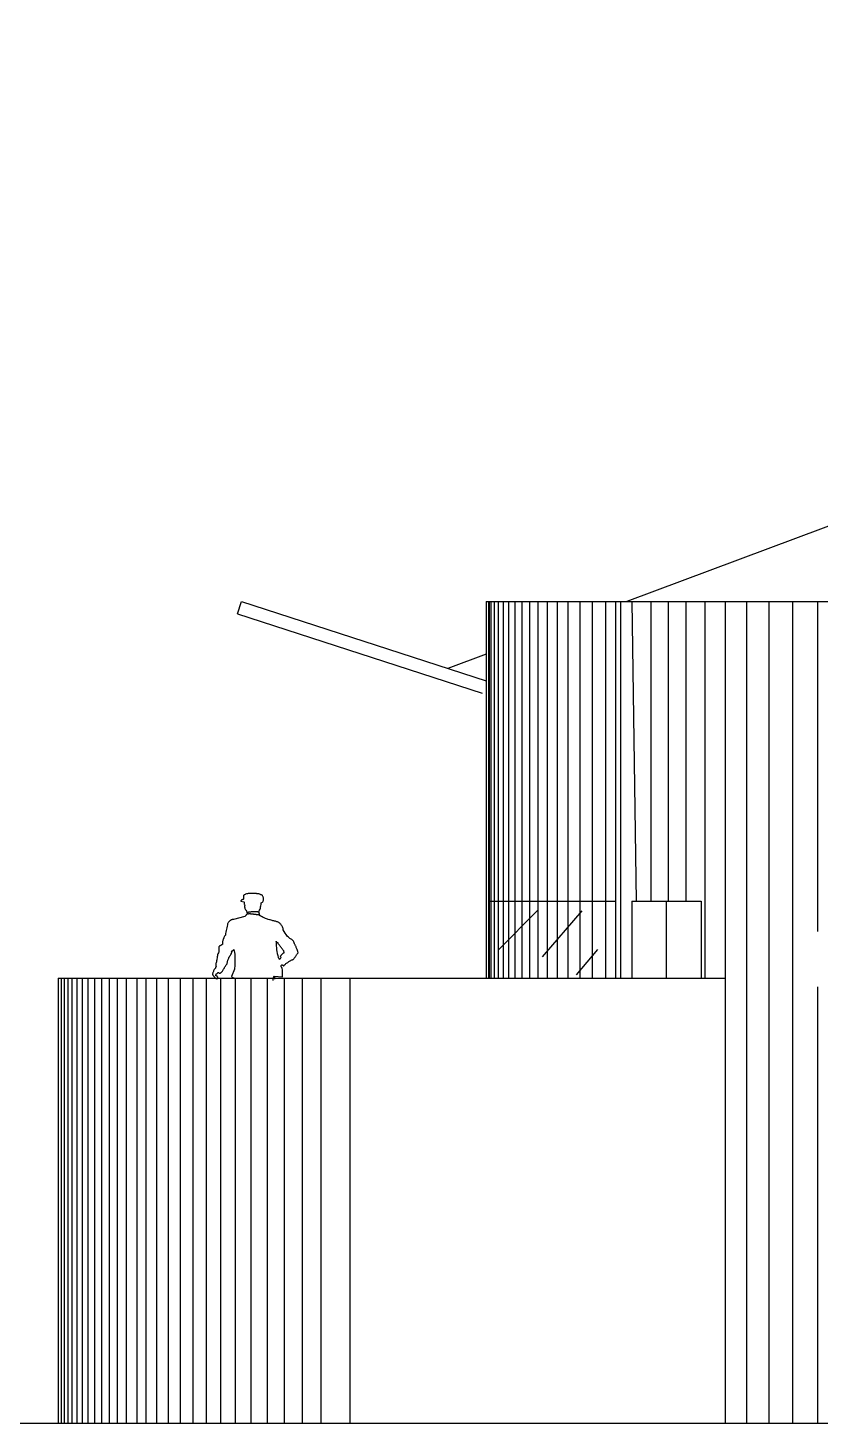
# Model space of a CAD drawing. Extents: x 115 to 1469, y 94 to 338.
# Drawn here: x 150.08 to 159.34, y 211.71 to 228.01 of the extents above; entities that cross this region are included whole.
import ezdxf

# ---------------------------------------------------------------- set-up
doc = ezdxf.new("R2010")
doc.units = 0
for name, color, linetype in [('1', 7, 'CONTINUOUS'), ('7', 7, 'CONTINUOUS'), ('ARVORE', 7, 'CONTINUOUS')]:
    doc.layers.add(name, color=color, linetype=linetype)

msp = doc.modelspace()

# ---------------------------------------------------------------- linework, layer by layer
at = {"layer": '1', "color": 1}
for p, q in [((175.007, 228.013), (157.084, 221.309)), ((152.532, 221.166), (152.578, 221.309)), ((152.578, 221.309), (155.437, 220.382)), ((152.532, 221.166), (155.391, 220.239)), ((155.437, 220.693), (154.991, 220.526)), ((155.473, 217.809), (155.473, 216.909)), ((155.473, 217.809), (156.951, 217.809)), ((156.951, 217.809), (156.951, 216.947)), ((157.14, 217.809), (157.951, 217.809)), ((157.14, 217.809), (157.14, 216.909)), ((157.542, 217.809), (157.542, 216.909)), ((157.951, 217.809), (157.951, 216.909)), ((153.844, 216.909), (158.234, 216.909)), ((158.234, 216.909), (158.234, 211.709))]:
    msp.add_line(p, q, dxfattribs=at)
at = {"layer": '1', "color": 6}
for p, q in [((155.437, 221.309), (155.437, 216.909)), ((155.437, 221.309), (166.682, 221.309)), ((150.434, 216.909), (150.434, 211.709)), ((150.434, 216.909), (153.844, 216.909)), ((153.844, 216.909), (153.844, 211.709)), ((116.271, 211.709), (202.514, 211.709))]:
    msp.add_line(p, q, dxfattribs=at)
at = {"layer": '1', "color": 253}
for p, q in [((155.464, 221.309), (155.464, 216.909)), ((155.473, 221.309), (155.473, 217.809)), ((155.494, 221.309), (155.494, 216.909)), ((155.533, 221.309), (155.533, 216.909)), ((155.58, 221.309), (155.58, 216.909)), ((155.636, 221.309), (155.636, 216.909)), ((155.7, 221.309), (155.7, 216.909)), ((155.772, 221.309), (155.772, 216.909)), ((155.854, 221.309), (155.854, 216.909)), ((155.944, 221.309), (155.944, 216.909)), ((156.043, 221.309), (156.043, 216.909)), ((156.151, 221.309), (156.151, 216.909)), ((156.269, 221.309), (156.269, 216.909)), ((156.395, 221.309), (156.395, 216.909)), ((156.532, 221.309), (156.532, 216.909)), ((156.678, 221.309), (156.678, 216.909)), ((156.834, 221.309), (156.834, 216.909)), ((156.951, 221.309), (156.951, 217.809)), ((157.008, 221.309), (157.008, 216.909)), ((157.141, 221.309), (157.194, 217.809)), ((157.365, 221.309), (157.365, 217.809)), ((157.565, 221.309), (157.565, 217.809)), ((157.775, 221.309), (157.775, 217.809)), ((157.996, 221.309), (157.996, 216.909)), ((158.234, 221.309), (158.234, 211.709)), ((158.483, 221.309), (158.483, 211.709)), ((158.745, 221.309), (158.745, 211.709)), ((159.022, 221.309), (159.022, 211.709)), ((159.314, 221.309), (159.314, 217.454)), ((150.47, 216.909), (150.47, 211.709)), ((150.47, 216.909), (150.47, 216.109)), ((150.505, 216.909), (150.505, 216.109)), ((150.547, 216.909), (150.547, 216.109)), ((150.595, 216.909), (150.595, 216.109)), ((150.651, 216.909), (150.651, 216.109)), ((150.713, 216.909), (150.713, 216.109)), ((150.781, 216.909), (150.781, 216.109)), ((150.857, 216.909), (150.857, 216.109)), ((150.939, 216.909), (150.939, 211.709)), ((151.029, 216.909), (151.029, 211.709)), ((151.125, 216.909), (151.125, 211.709)), ((151.229, 216.909), (151.229, 211.709)), ((151.355, 216.909), (151.355, 211.709)), ((151.458, 216.909), (151.458, 211.709)), ((151.584, 216.909), (151.584, 211.709)), ((151.718, 216.909), (151.718, 215.709)), ((151.859, 216.909), (151.859, 214.909)), ((152.008, 216.909), (152.008, 211.709)), ((152.165, 216.909), (152.165, 211.709)), ((152.33, 216.909), (152.33, 211.709)), ((152.504, 216.909), (152.504, 211.709)), ((152.686, 216.909), (152.686, 211.709)), ((152.877, 216.909), (152.877, 211.709)), ((153.077, 216.909), (153.077, 211.709)), ((153.286, 216.909), (153.286, 211.709)), ((153.505, 216.909), (153.505, 211.709)), ((156.951, 216.947), (156.951, 216.909)), ((159.314, 216.807), (159.314, 211.709)), ((150.47, 216.109), (150.47, 215.309)), ((150.505, 216.109), (150.505, 215.309)), ((150.547, 216.109), (150.547, 215.309)), ((150.595, 216.109), (150.595, 215.309)), ((150.651, 216.161), (150.651, 215.309)), ((150.713, 216.109), (150.713, 215.309)), ((150.781, 216.109), (150.781, 215.309)), ((150.857, 216.109), (150.857, 215.309)), ((151.718, 215.709), (151.718, 211.709)), ((150.47, 215.309), (150.47, 214.109)), ((150.505, 215.309), (150.505, 214.109)), ((150.547, 215.309), (150.547, 214.109)), ((150.595, 215.309), (150.595, 214.109)), ((150.651, 215.309), (150.651, 214.109)), ((150.713, 215.309), (150.713, 214.109)), ((150.781, 215.309), (150.781, 214.109)), ((150.857, 215.309), (150.857, 214.109)), ((151.859, 214.909), (151.859, 211.709)), ((150.47, 214.109), (150.47, 212.909)), ((150.505, 214.109), (150.505, 212.909)), ((150.547, 214.109), (150.547, 212.909)), ((150.595, 214.109), (150.595, 212.909)), ((150.651, 214.109), (150.651, 212.909)), ((150.713, 214.109), (150.713, 212.909)), ((150.781, 214.109), (150.781, 212.909)), ((150.857, 214.109), (150.857, 212.909)), ((150.47, 212.909), (150.47, 211.709)), ((150.505, 212.909), (150.505, 211.709)), ((150.547, 212.909), (150.547, 211.709)), ((150.595, 212.909), (150.595, 211.709)), ((150.651, 212.909), (150.651, 211.709)), ((150.713, 212.909), (150.713, 211.709)), ((150.781, 212.909), (150.781, 211.709)), ((150.857, 212.909), (150.857, 211.709))]:
    msp.add_line(p, q, dxfattribs=at)
at = {"layer": '1', "color": 4}
for p, q in [((155.58, 217.237), (156.043, 217.701)), ((156.098, 217.159), (156.563, 217.696)), ((156.496, 216.946), (156.743, 217.242))]:
    msp.add_line(p, q, dxfattribs=at)
at = {"layer": '7', "linetype": 'Continuous'}
for p, q in [((152.587, 217.825), (152.584, 217.824)), ((152.59, 217.826), (152.587, 217.825)), ((152.593, 217.827), (152.59, 217.826)), ((152.595, 217.828), (152.593, 217.827)), ((152.598, 217.829), (152.595, 217.828)), ((152.6, 217.83), (152.598, 217.829)), ((152.6, 217.868), (152.599, 217.862)), ((152.599, 217.862), (152.599, 217.857)), ((152.599, 217.857), (152.6, 217.851)), ((152.602, 217.875), (152.6, 217.868)), ((152.6, 217.851), (152.601, 217.845)), ((152.602, 217.831), (152.6, 217.83)), ((152.601, 217.845), (152.602, 217.838)), ((152.607, 217.881), (152.602, 217.875)), ((152.602, 217.838), (152.602, 217.831)), ((152.613, 217.884), (152.607, 217.881)), ((152.62, 217.887), (152.613, 217.884)), ((152.626, 217.89), (152.62, 217.887)), ((152.634, 217.892), (152.626, 217.89)), ((152.641, 217.893), (152.634, 217.892)), ((152.649, 217.895), (152.641, 217.893)), ((152.656, 217.896), (152.649, 217.895)), ((152.664, 217.897), (152.656, 217.896)), ((152.672, 217.897), (152.664, 217.897)), ((152.68, 217.898), (152.672, 217.897)), ((152.688, 217.898), (152.68, 217.898)), ((152.695, 217.898), (152.688, 217.898)), ((152.703, 217.898), (152.695, 217.898)), ((152.711, 217.898), (152.703, 217.898)), ((152.718, 217.898), (152.711, 217.898)), ((152.725, 217.898), (152.718, 217.898)), ((152.73, 217.897), (152.725, 217.898)), ((152.736, 217.897), (152.73, 217.897)), ((152.741, 217.897), (152.736, 217.897)), ((152.747, 217.896), (152.741, 217.897)), ((152.752, 217.896), (152.747, 217.896)), ((152.758, 217.895), (152.752, 217.896)), ((152.763, 217.895), (152.758, 217.895)), ((152.769, 217.894), (152.763, 217.895)), ((152.774, 217.893), (152.769, 217.894)), ((152.78, 217.892), (152.774, 217.893)), ((152.786, 217.89), (152.78, 217.892)), ((152.792, 217.889), (152.786, 217.89)), ((152.798, 217.887), (152.792, 217.889)), ((152.805, 217.884), (152.798, 217.887)), ((152.811, 217.881), (152.805, 217.884)), ((152.818, 217.878), (152.811, 217.881)), ((152.821, 217.874), (152.818, 217.878)), ((152.824, 217.869), (152.821, 217.874)), ((152.826, 217.864), (152.824, 217.869)), ((152.829, 217.859), (152.826, 217.864)), ((152.831, 217.853), (152.829, 217.859)), ((152.833, 217.846), (152.831, 217.853)), ((152.834, 217.84), (152.833, 217.846)), ((152.835, 217.833), (152.834, 217.84)), ((152.834, 217.819), (152.835, 217.826)), ((152.835, 217.826), (152.835, 217.833)), ((152.572, 217.814), (152.571, 217.812)), ((152.571, 217.812), (152.571, 217.81)), ((152.571, 217.81), (152.571, 217.807)), ((152.571, 217.807), (152.604, 217.8)), ((152.573, 217.816), (152.572, 217.814)), ((152.575, 217.818), (152.573, 217.816)), ((152.577, 217.82), (152.575, 217.818)), ((152.579, 217.821), (152.577, 217.82)), ((152.582, 217.822), (152.579, 217.821)), ((152.584, 217.824), (152.582, 217.822)), ((152.604, 217.8), (152.607, 217.795)), ((152.607, 217.795), (152.609, 217.791)), ((152.608, 217.783), (152.607, 217.779)), ((152.607, 217.779), (152.608, 217.774)), ((152.609, 217.791), (152.608, 217.787)), ((152.608, 217.787), (152.608, 217.783)), ((152.608, 217.774), (152.611, 217.769)), ((152.611, 217.769), (152.617, 217.762)), ((152.617, 217.762), (152.614, 217.75)), ((152.614, 217.75), (152.614, 217.74)), ((152.614, 217.74), (152.615, 217.731)), ((152.615, 217.731), (152.618, 217.722)), ((152.618, 217.722), (152.621, 217.715)), ((152.621, 217.715), (152.625, 217.708)), ((152.625, 217.708), (152.63, 217.701)), ((152.63, 217.701), (152.634, 217.695)), ((152.634, 217.695), (152.643, 217.661)), ((152.78, 217.685), (152.785, 217.693)), ((152.791, 217.64), (152.78, 217.685)), ((152.785, 217.693), (152.789, 217.703)), ((152.789, 217.703), (152.794, 217.714)), ((152.794, 217.714), (152.798, 217.726)), ((152.798, 217.726), (152.801, 217.74)), ((152.801, 217.74), (152.804, 217.755)), ((152.804, 217.755), (152.806, 217.771)), ((152.806, 217.787), (152.814, 217.791)), ((152.806, 217.771), (152.806, 217.787)), ((152.814, 217.791), (152.821, 217.796)), ((152.821, 217.796), (152.826, 217.801)), ((152.826, 217.801), (152.829, 217.807)), ((152.829, 217.807), (152.832, 217.813)), ((152.832, 217.813), (152.834, 217.819)), ((152.411, 217.514), (152.406, 217.498)), ((152.413, 217.53), (152.411, 217.514)), ((152.415, 217.545), (152.413, 217.53)), ((152.419, 217.551), (152.415, 217.545)), ((152.423, 217.556), (152.419, 217.551)), ((152.427, 217.561), (152.423, 217.556)), ((152.43, 217.566), (152.427, 217.561)), ((152.434, 217.57), (152.43, 217.566)), ((152.437, 217.574), (152.434, 217.57)), ((152.44, 217.578), (152.437, 217.574)), ((152.444, 217.581), (152.44, 217.578)), ((152.447, 217.584), (152.444, 217.581)), ((152.451, 217.586), (152.447, 217.584)), ((152.455, 217.588), (152.451, 217.586)), ((152.459, 217.59), (152.455, 217.588)), ((152.464, 217.591), (152.459, 217.59)), ((152.47, 217.593), (152.464, 217.591)), ((152.475, 217.593), (152.47, 217.593)), ((152.482, 217.594), (152.475, 217.593)), ((152.615, 217.627), (152.482, 217.594)), ((152.62, 217.631), (152.615, 217.627)), ((152.623, 217.635), (152.62, 217.631)), ((152.627, 217.64), (152.623, 217.635)), ((152.63, 217.644), (152.627, 217.64)), ((152.632, 217.649), (152.63, 217.644)), ((152.635, 217.654), (152.632, 217.649)), ((152.639, 217.657), (152.635, 217.654)), ((152.642, 217.66), (152.639, 217.657)), ((152.643, 217.661), (152.642, 217.66)), ((152.643, 217.661), (152.643, 217.661)), ((152.643, 217.661), (152.643, 217.661)), ((152.805, 217.631), (152.791, 217.64)), ((152.818, 217.624), (152.805, 217.631)), ((152.831, 217.617), (152.818, 217.624)), ((152.843, 217.612), (152.831, 217.617)), ((152.856, 217.606), (152.843, 217.612)), ((152.868, 217.602), (152.856, 217.606)), ((152.88, 217.597), (152.868, 217.602)), ((152.891, 217.594), (152.88, 217.597)), ((152.903, 217.591), (152.891, 217.594)), ((152.914, 217.588), (152.903, 217.591)), ((152.924, 217.585), (152.914, 217.588)), ((152.935, 217.582), (152.924, 217.585)), ((152.945, 217.58), (152.935, 217.582)), ((152.954, 217.578), (152.945, 217.58)), ((152.963, 217.576), (152.954, 217.578)), ((152.973, 217.573), (152.963, 217.576)), ((152.981, 217.571), (152.973, 217.573)), ((152.989, 217.568), (152.981, 217.571)), ((152.997, 217.565), (152.989, 217.568)), ((153.005, 217.562), (152.997, 217.565)), ((153.012, 217.558), (153.005, 217.562)), ((153.019, 217.554), (153.012, 217.558)), ((153.025, 217.55), (153.019, 217.554)), ((153.031, 217.545), (153.025, 217.55)), ((153.037, 217.539), (153.031, 217.545)), ((153.042, 217.532), (153.037, 217.539)), ((153.047, 217.525), (153.042, 217.532)), ((153.052, 217.517), (153.047, 217.525)), ((153.056, 217.508), (153.052, 217.517)), ((153.06, 217.498), (153.056, 217.508)), ((153.063, 217.487), (153.06, 217.498)), ((152.356, 217.338), (152.355, 217.33)), ((152.358, 217.346), (152.356, 217.338)), ((152.36, 217.354), (152.358, 217.346)), ((152.362, 217.362), (152.36, 217.354)), ((152.365, 217.37), (152.362, 217.362)), ((152.369, 217.377), (152.365, 217.37)), ((152.372, 217.385), (152.369, 217.377)), ((152.375, 217.391), (152.372, 217.385)), ((152.379, 217.398), (152.375, 217.391)), ((152.382, 217.403), (152.379, 217.398)), ((152.386, 217.408), (152.382, 217.403)), ((152.389, 217.412), (152.386, 217.408)), ((152.39, 217.429), (152.389, 217.412)), ((152.393, 217.446), (152.39, 217.429)), ((152.397, 217.464), (152.393, 217.446)), ((152.402, 217.481), (152.397, 217.464)), ((152.406, 217.498), (152.402, 217.481)), ((153.066, 217.475), (153.063, 217.487)), ((153.077, 217.452), (153.066, 217.475)), ((153.087, 217.433), (153.077, 217.452)), ((153.098, 217.418), (153.087, 217.433)), ((153.108, 217.405), (153.098, 217.418)), ((153.117, 217.394), (153.108, 217.405)), ((153.126, 217.386), (153.117, 217.394)), ((153.135, 217.379), (153.126, 217.386)), ((153.143, 217.373), (153.135, 217.379)), ((153.151, 217.368), (153.143, 217.373)), ((153.159, 217.364), (153.151, 217.368)), ((153.166, 217.359), (153.159, 217.364)), ((153.172, 217.354), (153.166, 217.359)), ((153.178, 217.348), (153.172, 217.354)), ((153.184, 217.341), (153.178, 217.348)), ((153.189, 217.332), (153.184, 217.341)), ((152.297, 217.18), (152.296, 217.168)), ((152.299, 217.191), (152.297, 217.18)), ((152.307, 217.203), (152.299, 217.191)), ((152.312, 217.215), (152.307, 217.203)), ((152.314, 217.276), (152.312, 217.268)), ((152.312, 217.268), (152.312, 217.259)), ((152.312, 217.259), (152.313, 217.249)), ((152.314, 217.227), (152.312, 217.215)), ((152.313, 217.249), (152.314, 217.238)), ((152.316, 217.279), (152.314, 217.276)), ((152.314, 217.238), (152.314, 217.227)), ((152.318, 217.281), (152.316, 217.279)), ((152.321, 217.283), (152.318, 217.281)), ((152.324, 217.285), (152.321, 217.283)), ((152.326, 217.286), (152.324, 217.285)), ((152.329, 217.288), (152.326, 217.286)), ((152.332, 217.29), (152.329, 217.288)), ((152.335, 217.291), (152.332, 217.29)), ((152.338, 217.293), (152.335, 217.291)), ((152.341, 217.294), (152.338, 217.293)), ((152.344, 217.296), (152.341, 217.294)), ((152.347, 217.297), (152.344, 217.296)), ((152.349, 217.298), (152.347, 217.297)), ((152.352, 217.3), (152.349, 217.298)), ((152.354, 217.301), (152.352, 217.3)), ((152.355, 217.33), (152.354, 217.322)), ((152.354, 217.322), (152.354, 217.315)), ((152.354, 217.315), (152.355, 217.308)), ((152.356, 217.302), (152.354, 217.301)), ((152.355, 217.308), (152.356, 217.302)), ((152.441, 217.168), (152.447, 217.177)), ((152.447, 217.177), (152.453, 217.186)), ((152.453, 217.186), (152.461, 217.195)), ((152.461, 217.195), (152.462, 217.203)), ((152.462, 217.224), (152.467, 217.226)), ((152.464, 217.217), (152.462, 217.224)), ((152.462, 217.203), (152.463, 217.21)), ((152.463, 217.21), (152.464, 217.217)), ((152.467, 217.226), (152.471, 217.227)), ((152.471, 217.227), (152.474, 217.229)), ((152.474, 217.229), (152.477, 217.231)), ((152.477, 217.231), (152.48, 217.234)), ((152.48, 217.234), (152.482, 217.237)), ((152.482, 217.237), (152.485, 217.241)), ((152.485, 217.241), (152.489, 217.245)), ((152.489, 217.245), (152.493, 217.226)), ((152.493, 217.226), (152.497, 217.207)), ((152.497, 217.207), (152.499, 217.188)), ((152.499, 217.188), (152.501, 217.169)), ((153.194, 217.322), (153.189, 217.332)), ((153.195, 217.317), (153.194, 217.322)), ((153.197, 217.312), (153.195, 217.317)), ((153.199, 217.308), (153.197, 217.312)), ((153.202, 217.303), (153.199, 217.308)), ((153.204, 217.298), (153.202, 217.303)), ((153.206, 217.293), (153.204, 217.298)), ((153.209, 217.288), (153.206, 217.293)), ((153.212, 217.282), (153.209, 217.288)), ((153.215, 217.275), (153.212, 217.282)), ((153.213, 217.166), (153.218, 217.173)), ((153.218, 217.268), (153.215, 217.275)), ((153.221, 217.26), (153.218, 217.268)), ((153.218, 217.173), (153.222, 217.18)), ((153.225, 217.252), (153.221, 217.26)), ((153.222, 217.18), (153.226, 217.186)), ((153.228, 217.242), (153.225, 217.252)), ((153.226, 217.186), (153.23, 217.192)), ((153.232, 217.231), (153.228, 217.242)), ((153.23, 217.192), (153.234, 217.197)), ((153.236, 217.219), (153.232, 217.231)), ((153.234, 217.197), (153.238, 217.202)), ((153.241, 217.206), (153.236, 217.219)), ((153.238, 217.202), (153.241, 217.206)), ((152.26, 217.012), (152.256, 217.008)), ((152.263, 217.015), (152.26, 217.012)), ((152.266, 217.019), (152.263, 217.015)), ((152.269, 217.023), (152.266, 217.019)), ((152.272, 217.027), (152.269, 217.023)), ((152.274, 217.031), (152.272, 217.027)), ((152.278, 217.035), (152.274, 217.031)), ((152.279, 217.078), (152.278, 217.069)), ((152.278, 217.069), (152.278, 217.061)), ((152.278, 217.061), (152.278, 217.053)), ((152.278, 217.053), (152.278, 217.048)), ((152.278, 217.048), (152.28, 217.043)), ((152.282, 217.04), (152.278, 217.035)), ((152.281, 217.088), (152.279, 217.078)), ((152.28, 217.043), (152.282, 217.04)), ((152.283, 217.098), (152.281, 217.088)), ((152.285, 217.109), (152.283, 217.098)), ((152.287, 217.121), (152.285, 217.109)), ((152.289, 217.132), (152.287, 217.121)), ((152.292, 217.144), (152.289, 217.132)), ((152.294, 217.156), (152.292, 217.144)), ((152.296, 217.168), (152.294, 217.156)), ((152.363, 217.005), (152.368, 217.014)), ((152.368, 217.014), (152.373, 217.022)), ((152.373, 217.022), (152.379, 217.031)), ((152.379, 217.031), (152.384, 217.04)), ((152.384, 217.04), (152.389, 217.049)), ((152.389, 217.049), (152.394, 217.057)), ((152.394, 217.057), (152.399, 217.064)), ((152.399, 217.064), (152.404, 217.071)), ((152.404, 217.071), (152.409, 217.077)), ((152.409, 217.077), (152.41, 217.082)), ((152.41, 217.082), (152.411, 217.088)), ((152.411, 217.088), (152.413, 217.094)), ((152.413, 217.094), (152.414, 217.1)), ((152.414, 217.1), (152.415, 217.107)), ((152.415, 217.107), (152.417, 217.113)), ((152.417, 217.113), (152.419, 217.12)), ((152.419, 217.12), (152.422, 217.128)), ((152.422, 217.128), (152.424, 217.135)), ((152.424, 217.135), (152.428, 217.143)), ((152.428, 217.143), (152.431, 217.151)), ((152.431, 217.151), (152.436, 217.159)), ((152.436, 217.159), (152.441, 217.168)), ((152.497, 217.012), (152.462, 216.927)), ((152.498, 217.048), (152.497, 217.025)), ((152.497, 217.025), (152.497, 217.012)), ((152.499, 217.072), (152.498, 217.048)), ((152.5, 217.088), (152.499, 217.072)), ((152.501, 217.109), (152.5, 217.088)), ((152.501, 217.169), (152.501, 217.15)), ((152.501, 217.15), (152.501, 217.13)), ((152.501, 217.13), (152.501, 217.109)), ((153.04, 217.048), (153.042, 217.052)), ((153.04, 217.044), (153.04, 217.048)), ((153.04, 217.04), (153.04, 217.044)), ((153.048, 217.034), (153.04, 217.04)), ((153.042, 217.052), (153.043, 217.055)), ((153.043, 217.055), (153.044, 217.058)), ((153.044, 217.058), (153.046, 217.061)), ((153.046, 217.061), (153.048, 217.063)), ((153.048, 217.063), (153.05, 217.065)), ((153.053, 217.023), (153.048, 217.034)), ((153.05, 217.065), (153.052, 217.065)), ((153.052, 217.065), (153.055, 217.064)), ((153.056, 217.007), (153.053, 217.023)), ((153.055, 217.064), (153.058, 217.061)), ((153.058, 217.061), (153.061, 217.059)), ((153.061, 217.059), (153.064, 217.057)), ((153.064, 217.057), (153.066, 217.055)), ((153.066, 217.055), (153.069, 217.053)), ((153.069, 217.053), (153.071, 217.053)), ((153.071, 217.053), (153.076, 217.058)), ((153.076, 217.058), (153.08, 217.063)), ((153.08, 217.063), (153.086, 217.068)), ((153.086, 217.068), (153.091, 217.073)), ((153.091, 217.073), (153.097, 217.078)), ((153.097, 217.078), (153.104, 217.083)), ((153.104, 217.083), (153.111, 217.088)), ((153.111, 217.088), (153.118, 217.093)), ((153.118, 217.093), (153.124, 217.097)), ((153.124, 217.097), (153.132, 217.102)), ((153.132, 217.102), (153.139, 217.106)), ((153.139, 217.106), (153.146, 217.11)), ((153.146, 217.11), (153.153, 217.114)), ((153.153, 217.114), (153.159, 217.117)), ((153.159, 217.117), (153.166, 217.121)), ((153.166, 217.121), (153.172, 217.123)), ((153.172, 217.123), (153.176, 217.125)), ((153.176, 217.125), (153.18, 217.128)), ((153.18, 217.128), (153.185, 217.131)), ((153.185, 217.131), (153.189, 217.136)), ((153.189, 217.136), (153.194, 217.141)), ((153.194, 217.141), (153.199, 217.147)), ((153.199, 217.147), (153.204, 217.153)), ((153.204, 217.153), (153.208, 217.16)), ((153.208, 217.16), (153.213, 217.166)), ((152.24, 216.958), (152.239, 216.952)), ((152.239, 216.952), (152.241, 216.948)), ((152.241, 216.965), (152.24, 216.958)), ((152.243, 216.973), (152.241, 216.965)), ((152.241, 216.948), (152.243, 216.945)), ((152.245, 216.98), (152.243, 216.973)), ((152.243, 216.945), (152.245, 216.941)), ((152.248, 216.988), (152.245, 216.98)), ((152.245, 216.941), (152.247, 216.938)), ((152.247, 216.938), (152.25, 216.934)), ((152.251, 216.995), (152.248, 216.988)), ((152.25, 216.934), (152.252, 216.93)), ((152.253, 217.002), (152.251, 216.995)), ((152.252, 216.93), (152.255, 216.926)), ((152.256, 217.008), (152.253, 217.002)), ((152.255, 216.926), (152.258, 216.922)), ((152.258, 216.922), (152.261, 216.919)), ((152.261, 216.919), (152.265, 216.915)), ((152.265, 216.915), (152.269, 216.912)), ((152.269, 216.912), (152.273, 216.909)), ((152.273, 216.909), (152.277, 216.906)), ((152.277, 216.938), (152.282, 216.957)), ((152.278, 216.937), (152.277, 216.938)), ((152.277, 216.906), (152.282, 216.904)), ((152.279, 216.936), (152.278, 216.937)), ((152.281, 216.935), (152.279, 216.936)), ((152.283, 216.934), (152.281, 216.935)), ((152.282, 216.957), (152.286, 216.958)), ((152.282, 216.904), (152.287, 216.902)), ((152.285, 216.933), (152.283, 216.934)), ((152.288, 216.932), (152.285, 216.933)), ((152.286, 216.958), (152.289, 216.96)), ((152.287, 216.902), (152.293, 216.9)), ((152.29, 216.931), (152.288, 216.932)), ((152.289, 216.96), (152.293, 216.964)), ((152.292, 216.93), (152.29, 216.931)), ((152.294, 216.928), (152.292, 216.93)), ((152.293, 216.964), (152.296, 216.968)), ((152.293, 216.9), (152.304, 216.911)), ((152.296, 216.926), (152.294, 216.928)), ((152.296, 216.968), (152.299, 216.971)), ((152.297, 216.924), (152.296, 216.926)), ((152.298, 216.922), (152.297, 216.924)), ((152.3, 216.919), (152.298, 216.922)), ((152.299, 216.971), (152.302, 216.974)), ((152.301, 216.916), (152.3, 216.919)), ((152.302, 216.913), (152.301, 216.916)), ((152.302, 216.974), (152.305, 216.976)), ((152.304, 216.911), (152.302, 216.913)), ((152.305, 216.976), (152.309, 216.976)), ((152.309, 216.976), (152.311, 216.972)), ((152.311, 216.972), (152.313, 216.969)), ((152.313, 216.969), (152.316, 216.967)), ((152.316, 216.967), (152.319, 216.966)), ((152.319, 216.966), (152.322, 216.966)), ((152.322, 216.966), (152.326, 216.966)), ((152.326, 216.966), (152.329, 216.968)), ((152.329, 216.968), (152.332, 216.97)), ((152.332, 216.97), (152.336, 216.971)), ((152.336, 216.971), (152.34, 216.974)), ((152.34, 216.974), (152.344, 216.978)), ((152.344, 216.978), (152.349, 216.984)), ((152.349, 216.984), (152.354, 216.99)), ((152.354, 216.99), (152.358, 216.998)), ((152.358, 216.998), (152.363, 217.005)), ((152.462, 216.927), (152.463, 216.924)), ((152.463, 216.924), (152.465, 216.922)), ((152.465, 216.922), (152.467, 216.92)), ((152.467, 216.92), (152.47, 216.918)), ((152.47, 216.918), (152.472, 216.916)), ((152.472, 216.916), (152.475, 216.915)), ((152.475, 216.915), (152.479, 216.913)), ((152.479, 216.913), (152.482, 216.912)), ((152.482, 216.912), (152.486, 216.911)), ((152.486, 216.911), (152.489, 216.911)), ((152.489, 216.911), (152.493, 216.91)), ((152.493, 216.91), (152.497, 216.91)), ((152.497, 216.91), (152.502, 216.909)), ((152.502, 216.909), (152.506, 216.909)), ((152.506, 216.909), (152.51, 216.908)), ((152.51, 216.908), (152.514, 216.908)), ((152.948, 216.9), (152.949, 216.903)), ((152.949, 216.881), (152.948, 216.9)), ((152.949, 216.903), (152.95, 216.907)), ((152.95, 216.907), (152.951, 216.911)), ((152.951, 216.911), (152.953, 216.915)), ((152.953, 216.915), (152.955, 216.919)), ((152.955, 216.919), (152.956, 216.924)), ((152.956, 216.924), (152.957, 216.927)), ((152.957, 216.927), (152.958, 216.93)), ((152.958, 216.93), (153.056, 216.925)), ((153.057, 216.99), (153.056, 217.007)), ((153.056, 216.937), (153.057, 216.953)), ((153.056, 216.925), (153.056, 216.937)), ((153.057, 216.971), (153.057, 216.99)), ((153.057, 216.953), (153.057, 216.971))]:
    msp.add_line(p, q, dxfattribs=at)
for points in [[(152.642, 217.66), (152.647, 217.66), (152.651, 217.661), (152.656, 217.661), (152.66, 217.661), (152.664, 217.662), (152.668, 217.662), (152.672, 217.662), (152.677, 217.662), (152.681, 217.661), (152.685, 217.661), (152.689, 217.661), (152.693, 217.661), (152.697, 217.66), (152.701, 217.66), (152.705, 217.659), (152.709, 217.659), (152.712, 217.659), (152.716, 217.658), (152.72, 217.658), (152.725, 217.657), (152.728, 217.657), (152.732, 217.656), (152.737, 217.656), (152.741, 217.655), (152.745, 217.655), (152.749, 217.654), (152.753, 217.654), (152.757, 217.654), (152.762, 217.654), (152.766, 217.654), (152.77, 217.653), (152.775, 217.653), (152.791, 217.638), (152.784, 217.667), (152.783, 217.673), (152.779, 217.677), (152.774, 217.68), (152.767, 217.683), (152.759, 217.684), (152.75, 217.685), (152.74, 217.685), (152.73, 217.685), (152.719, 217.684), (152.709, 217.684), (152.698, 217.683), (152.689, 217.682), (152.681, 217.681), (152.673, 217.68), (152.667, 217.679), (152.664, 217.679), (152.661, 217.679), (152.658, 217.678), (152.654, 217.676), (152.651, 217.674), (152.648, 217.671), (152.645, 217.668), (152.643, 217.664), (152.642, 217.66)], [(152.982, 217.341), (152.982, 217.313), (152.984, 217.288), (152.986, 217.264), (152.988, 217.24), (152.992, 217.218), (152.996, 217.195), (153.001, 217.173), (153.007, 217.15), (153.01, 217.145), (153.012, 217.141), (153.014, 217.138), (153.015, 217.136), (153.017, 217.135), (153.018, 217.133), (153.02, 217.131), (153.021, 217.13), (153.023, 217.128), (153.024, 217.129), (153.026, 217.13), (153.028, 217.133), (153.03, 217.136), (153.032, 217.14), (153.036, 217.144), (153.04, 217.148), (153.029, 217.161), (153.032, 217.164), (153.035, 217.167), (153.037, 217.17), (153.04, 217.174), (153.043, 217.177), (153.046, 217.181), (153.048, 217.184), (153.051, 217.187), (153.054, 217.19), (153.056, 217.194), (153.059, 217.196), (153.063, 217.199), (153.066, 217.201), (153.069, 217.203), (153.073, 217.204), (153.076, 217.205), (153.076, 217.212), (153.074, 217.22), (153.071, 217.227), (153.066, 217.234), (153.062, 217.241), (153.056, 217.249), (153.05, 217.256), (153.044, 217.263), (153.038, 217.27), (153.032, 217.278), (153.026, 217.285), (153.02, 217.292), (153.016, 217.299), (153.011, 217.307), (153.008, 217.314), (153.006, 217.321), (153.004, 217.321), (153.002, 217.321), (153, 217.322), (152.999, 217.323), (152.997, 217.323), (152.995, 217.324), (152.993, 217.324), (152.991, 217.324), (152.99, 217.326), (152.989, 217.327), (152.988, 217.329), (152.987, 217.33), (152.985, 217.332), (152.984, 217.335), (152.983, 217.337), (152.982, 217.341)]]:
    msp.add_lwpolyline(points, dxfattribs=at)
at = {"layer": 'ARVORE', "color": 3}
msp.add_line((152.964, 216.93), (152.964, 216.895), dxfattribs=at)

doc.saveas('drawing.dxf')
